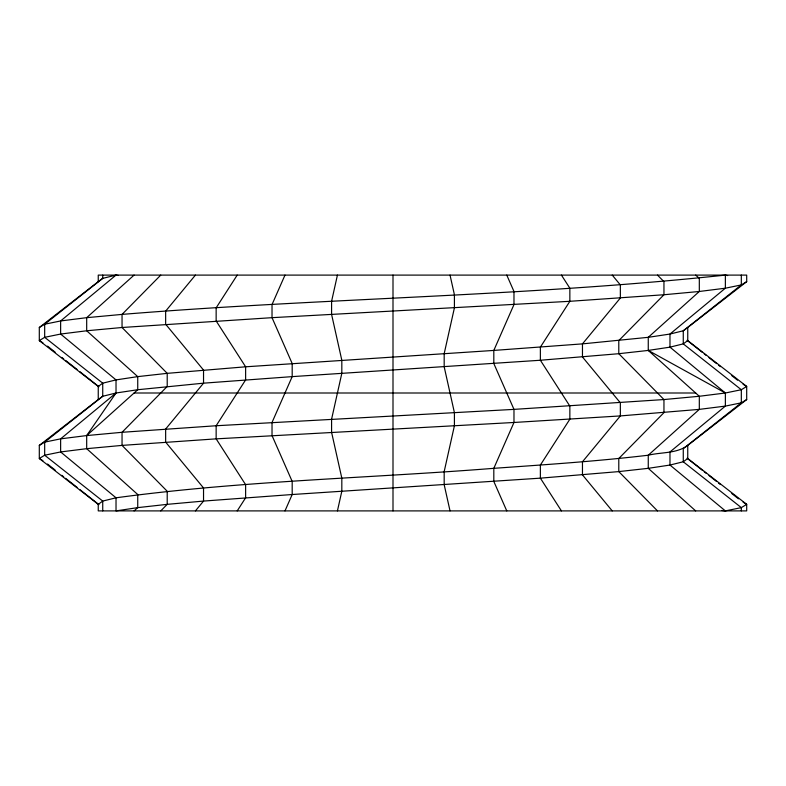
<?xml version="1.0" encoding="UTF-8"?>
<svg xmlns="http://www.w3.org/2000/svg" width="786" height="786" viewBox="0 0 786 786"><rect width="100%" height="100%" fill="white"/><g stroke="black" fill="none" stroke-linecap="round" stroke-linejoin="round"><path stroke-width="1.18" d="M337.43 275.1L331.584 301.303L331.584 314.4L341.822 360.253L341.822 373.35L331.584 419.203L331.584 432.3L341.822 478.153L341.822 491.25L337.43 510.9M284.984 275.1L272.025 304.575L272.025 317.672L292.186 363.525L292.186 376.622L272.025 422.475L272.025 435.572L292.186 481.425L292.186 494.522L284.984 510.9M237.205 275.1L216.15 307.847L216.15 320.953L245.625 366.797L245.625 379.903L216.15 425.747L216.15 438.853L245.625 484.697L245.625 497.803L237.205 510.9M134.092 510.9L137.737 507.628L137.737 494.522L86.686 448.678L86.686 435.572L116.023 393L116.023 379.903L60.63 334.05L60.63 320.953L116.023 275.1L118.44 275.464M195.419 275.1L165.649 311.128L165.649 324.225L203.535 370.078L203.535 383.175L165.649 429.028L165.649 442.125L203.535 487.978L203.535 501.075L195.419 510.9M160.757 275.1L122.046 314.4L86.686 317.672L60.63 320.953L44.674 324.225L39.3 327.497L39.3 340.603L98.25 386.447L98.25 399.553L39.3 445.397L39.3 458.503L98.25 504.347L98.25 510.9L746.7 510.9L746.7 504.347L687.75 458.503L687.75 445.397L746.7 399.553L746.7 386.447L687.75 340.603L687.75 327.497L746.7 281.653L746.7 275.1L98.25 275.1L98.25 281.653L39.3 327.497M160.757 510.9L167.212 504.347L203.535 501.075L292.186 494.522L540.375 478.153L618.788 471.6L648.263 468.328L669.977 465.047L683.27 461.775L687.75 458.503M134.092 275.1L86.686 317.672L86.686 330.778L137.737 376.622L137.737 389.728L86.686 435.572L60.63 438.853L44.674 442.125L39.3 445.397M687.75 340.603L683.27 343.875L669.977 347.147L648.263 350.428L618.788 353.7L540.375 360.253L292.186 376.622L203.535 383.175L137.737 389.728L116.023 393L60.63 438.853L60.63 451.95L116.023 497.803C241.243 480.796 367.936 478.271 493.814 468.328C545.346 464.673 596.938 461.303 648.263 455.222C661.203 452.038 676.677 453.738 687.75 445.397M98.25 281.653L102.73 278.372L116.023 275.1M98.25 386.447L102.73 383.175L116.023 379.903L137.737 376.622L167.212 373.35L245.625 366.797L493.814 350.428L582.465 343.875L648.263 337.322L669.977 334.05L683.27 330.778L687.75 327.497M98.25 399.553L102.73 396.272L116.023 393M98.25 504.347L102.73 501.075L116.023 497.803L116.023 510.9L137.737 507.628L167.212 504.347L167.212 491.25L122.046 445.397L122.046 432.3L167.212 386.447L167.212 373.35L122.046 327.497L122.046 314.4C322.928 298.022 524.92 296.509 725.37 275.1L727.649 275.572M746.7 281.653L741.326 284.925L683.27 330.778L683.27 343.875L741.326 389.728L741.326 402.825L683.27 448.678L683.27 461.775L741.326 507.628L741.326 510.9M746.7 399.553L741.326 402.825L725.37 406.097L699.314 409.378L620.351 415.922L513.975 422.475L216.15 438.853L122.046 445.397L86.686 448.678L60.63 451.95L44.674 455.222L39.3 458.503L42.886 460.684M86.686 435.572L122.046 432.3L216.15 425.747L513.975 409.378L663.954 399.553L699.314 396.272L725.37 393L741.326 389.728L746.7 386.447L743.114 384.266M721.813 510.458L725.37 510.9L741.326 507.628L746.7 504.347L743.114 502.166M134.092 393L695.669 393M741.326 275.1L741.326 284.925L725.37 288.197L699.314 291.478L648.263 337.322L648.263 350.428L725.37 393L725.37 406.097L669.977 451.95L669.977 465.047L725.37 510.9M42.886 342.784L39.3 340.603L44.674 337.322L60.63 334.05L86.686 330.778L122.046 327.497L272.025 317.672L569.85 301.303L663.954 294.75L699.314 291.478L699.314 278.372L695.669 275.1M687.082 340.328L702.311 352.354M704.207 353.857L706.113 355.36M708.972 357.62L716.586 363.633M718.483 365.136L720.389 366.64M731.805 375.659L737.523 380.169M687.082 458.228L702.311 470.254M704.207 471.757L706.113 473.26M708.972 475.52L716.586 481.533M718.483 483.036L720.389 484.54M731.805 493.559L738.467 498.815M47.533 346.135L55.138 352.148M61.809 357.404L63.705 358.907M65.611 360.41L77.028 369.43M79.887 371.69L98.918 386.722M47.533 464.035L55.138 470.048M61.809 475.304L63.705 476.807M65.611 478.31L77.028 487.33M79.887 489.59L98.918 504.622M725.37 393L669.977 347.147L669.977 334.05L725.37 288.197L725.37 275.1M648.263 350.428L699.314 396.272L699.314 409.378L648.263 455.222L648.263 468.328L695.669 510.9M657.499 275.1L663.954 281.653L663.954 294.75L618.788 340.603L618.788 353.7L663.954 399.553L663.954 412.65L618.788 458.503L618.788 471.6L657.499 510.9M612.235 275.1L620.351 284.925L620.351 298.022L582.465 343.875L582.465 356.972L620.351 402.825L620.351 415.922L582.465 461.775L582.465 474.872L612.235 510.9M561.43 275.1L569.85 288.197L569.85 301.303L540.375 347.147L540.375 360.253L569.85 406.097L569.85 419.203L540.375 465.047L540.375 478.153L561.43 510.9M506.773 275.1L513.975 291.478L513.975 304.575L493.814 350.428L493.814 363.525L513.975 409.378L513.975 422.475L493.814 468.328L493.814 481.425L506.773 510.9M450.034 275.1L454.416 294.75L454.416 307.847L444.178 353.7L444.178 366.797L454.416 412.65L454.416 425.747L444.178 471.6L444.178 484.697L450.034 510.9M393 275.1L393 510.9M102.73 275.1L102.73 278.372L44.674 324.225L44.674 337.322L102.73 383.175L102.73 396.272L44.674 442.125L44.674 455.222L102.73 501.075L102.73 510.9"/></g></svg>
